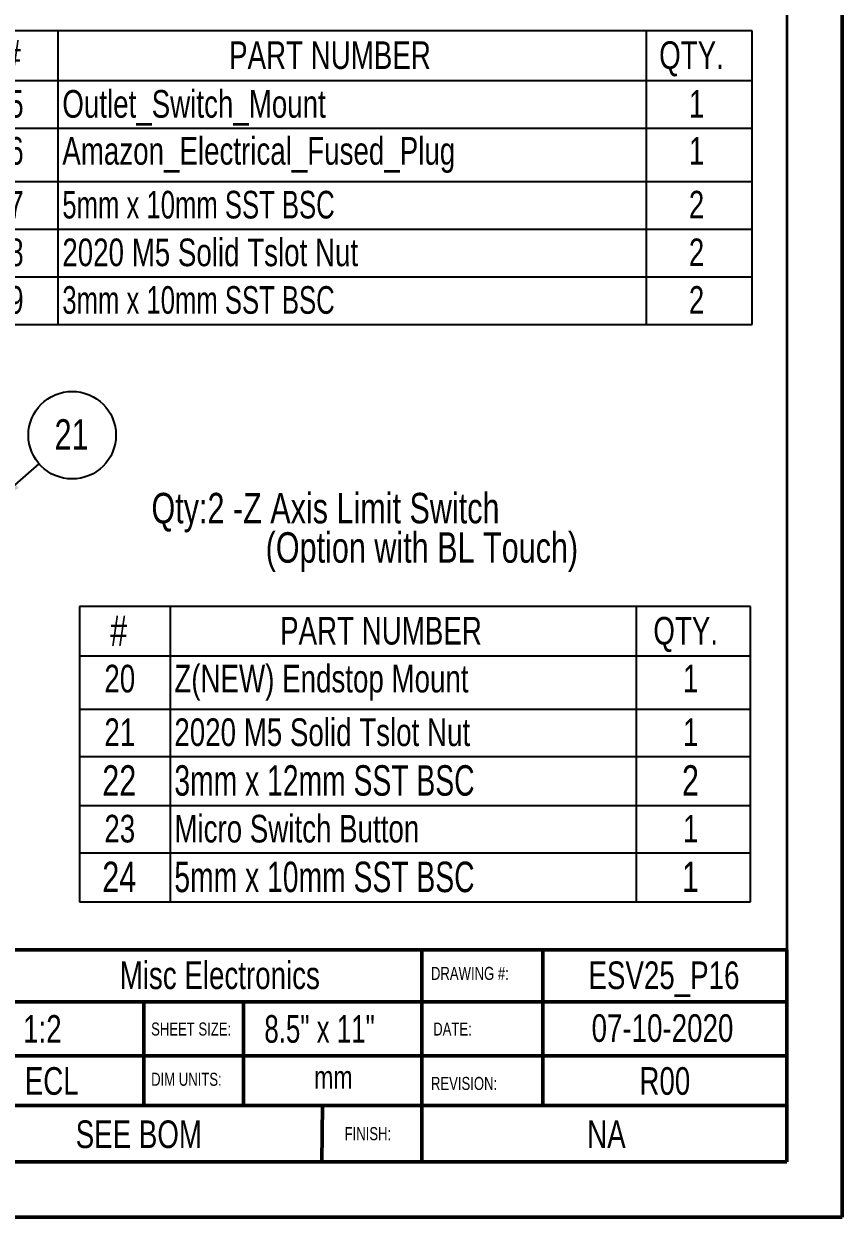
# Model space of a CAD drawing. Header units: millimetres. Extents: x 0 to 279, y 0 to 216.
# Drawn here: x 185.4 to 279.4, y 0 to 137.1 of the extents above; entities that cross this region are included whole.
import ezdxf

# ---------------------------------------------------------------- set-up
doc = ezdxf.new("R2010")
doc.units = ezdxf.units.MM
for name, color, linetype in [('PAGE_BORDER', 7, 'Continuous'), ('TITLE_BLOCK_BORDER', 7, 'Continuous'), ('TITLE_BLOCK_TEXT', 8, 'Continuous')]:
    doc.layers.add(name, color=color, linetype=linetype)
doc.styles.add('SLDTEXTSTYLE0', font='TXT', dxfattribs={"width": 0.75})
doc.styles.add('SLDTEXTSTYLE1', font='TXT', dxfattribs={"width": 0.7})
doc.styles.add('SLDTEXTSTYLE2', font='TXT', dxfattribs={"width": 0.694444})
doc.dimstyles.new('SLDDIMSTYLE0', dxfattribs={"dimtxt": 0.18, "dimasz": 3.302, "dimexe": 0, "dimexo": 0.0625, "dimgap": 0, "dimtad": 0, "dimtih": 1, "dimtoh": 1, "dimdec": 0, "dimrnd": 1e-09, "dimzin": 0, "dimdsep": 46, "dimtxsty": 'Standard', "dimsah": 1, "dimcen": 0.09, "dimadec": 0, "dimazin": 0, "dimtfac": 3.302, "dimtdec": 0, "dimtofl": 0, "dimtmove": 0, "dimatfit": 3, "dimfxl": 1, "dimfrac": 2, "dimtolj": 1, "dimtzin": 0, "dimarcsym": 0})

# ---------------------------------------------------------------- blocks, each defined once
blk = doc.blocks.new('SW_NOTE_140')
at = {"layer": 'TITLE_BLOCK_BORDER', "color": 0, "char_height": 3.5, "attachment_point": 1, "style": 'SLDTEXTSTYLE0'}
for s, insert in [('Qty:2 -Z Axis Limit Switch', (0, 4.51)), ('(Option with BL Touch)', (13.12, -0.01))]:
    blk.add_mtext(s, dxfattribs=dict(at, insert=insert))
blk = doc.blocks.new('SW_TABLEANNOTATION_21')
at = {"layer": 'TITLE_BLOCK_BORDER', "color": 0}
for p, q in [((0, 0), (0, -33.73)), ((88.82, 0), (0, 0)), ((9.08, 0), (9.08, -5.72)), ((76.65, 0), (76.65, -5.72)), ((88.82, -33.73), (88.82, 0)), ((0, -5.72), (88.82, -5.72)), ((9.08, -5.72), (9.08, -33.73)), ((76.65, -5.72), (76.65, -33.73)), ((0, -11.19), (88.82, -11.19)), ((0, -17.3), (88.82, -17.3)), ((0, -22.78), (88.82, -22.78)), ((0, -28.25), (88.82, -28.25)), ((0, -33.73), (88.82, -33.73))]:
    blk.add_line(p, q, dxfattribs=at)
at = {"layer": 'TITLE_BLOCK_BORDER', "color": 0, "attachment_point": 1}
for s, insert, char_height, style in [('#', (2.86, -1.05), 3.5, 'SLDTEXTSTYLE0'), ('PART NUMBER', (28.74, -1.21), 3.175, 'SLDTEXTSTYLE0'), ('QTY.', (78.15, -1.21), 3.175, 'SLDTEXTSTYLE0'), ('5', (3.37, -6.81), 3.17, 'SLDTEXTSTYLE0'), ('Outlet_Switch_Mount', (9.58, -6.81), 3.175, 'SLDTEXTSTYLE0'), ('1', (81.56, -6.81), 3.17, 'SLDTEXTSTYLE0'), ('6', (3.37, -12.21), 3.17, 'SLDTEXTSTYLE0'), ('Amazon_Electrical_Fused_Plug', (9.58, -12.21), 3.175, 'SLDTEXTSTYLE0'), ('1', (81.56, -12.21), 3.17, 'SLDTEXTSTYLE0'), ('7', (3.37, -18.39), 3.17, 'SLDTEXTSTYLE0'), ('5mm x 10mm SST BSC', (9.58, -18.39), 3.175, 'SLDTEXTSTYLE2'), ('2', (81.56, -18.39), 3.17, 'SLDTEXTSTYLE0'), ('8', (3.37, -23.87), 3.17, 'SLDTEXTSTYLE0'), ('2020 M5 Solid Tslot Nut', (9.58, -23.87), 3.175, 'SLDTEXTSTYLE0'), ('2', (81.56, -23.87), 3.17, 'SLDTEXTSTYLE0'), ('9', (3.37, -29.34), 3.17, 'SLDTEXTSTYLE0'), ('3mm x 10mm SST BSC', (9.58, -29.34), 3.175, 'SLDTEXTSTYLE2'), ('2', (81.56, -29.34), 3.17, 'SLDTEXTSTYLE0')]:
    blk.add_mtext(s, dxfattribs=dict(at, insert=insert, char_height=char_height, style=style))
blk = doc.blocks.new('SW_TABLEANNOTATION_24')
at = {"layer": 'TITLE_BLOCK_BORDER', "color": 0}
for p, q in [((0, 0), (0, -33.94)), ((77.07, 0), (0, 0)), ((10.39, 0), (10.39, -5.68)), ((63.94, 0), (63.94, -5.68)), ((77.07, -33.94), (77.07, 0)), ((0, -5.68), (77.07, -5.68)), ((10.39, -5.68), (10.39, -33.94)), ((63.94, -5.68), (63.94, -33.94)), ((0, -11.78), (77.07, -11.78)), ((0, -17.21), (77.07, -17.21)), ((0, -22.86), (77.07, -22.86)), ((0, -28.29), (77.07, -28.29)), ((0, -33.94), (77.07, -33.94))]:
    blk.add_line(p, q, dxfattribs=at)
at = {"layer": 'TITLE_BLOCK_BORDER', "color": 0, "attachment_point": 1}
for s, insert, char_height, style in [('#', (3.52, -1.03), 3.5, 'SLDTEXTSTYLE0'), ('PART NUMBER', (23.04, -1.19), 3.175, 'SLDTEXTSTYLE0'), ('QTY.', (65.92, -1.19), 3.175, 'SLDTEXTSTYLE0'), ('20', (2.85, -6.69), 3.175, 'SLDTEXTSTYLE0'), ('Z(NEW) Endstop Mount', (10.89, -6.69), 3.175, 'SLDTEXTSTYLE0'), ('1', (69.33, -6.69), 3.17, 'SLDTEXTSTYLE0'), ('21', (2.85, -12.85), 3.175, 'SLDTEXTSTYLE0'), ('2020 M5 Solid Tslot Nut', (10.89, -12.85), 3.175, 'SLDTEXTSTYLE0'), ('1', (69.33, -12.85), 3.17, 'SLDTEXTSTYLE0'), ('22', (2.61, -18.23), 3.5, 'SLDTEXTSTYLE0'), ('3mm x 12mm SST BSC', (10.89, -18.23), 3.5, 'SLDTEXTSTYLE2'), ('2', (69.21, -18.23), 3.5, 'SLDTEXTSTYLE0'), ('23', (2.85, -23.93), 3.175, 'SLDTEXTSTYLE0'), ('Micro Switch Button', (10.89, -23.93), 3.175, 'SLDTEXTSTYLE0'), ('1', (69.33, -23.93), 3.17, 'SLDTEXTSTYLE0'), ('24', (2.61, -29.31), 3.5, 'SLDTEXTSTYLE0'), ('5mm x 10mm SST BSC', (10.89, -29.31), 3.5, 'SLDTEXTSTYLE2'), ('1', (69.21, -29.31), 3.5, 'SLDTEXTSTYLE0')]:
    blk.add_mtext(s, dxfattribs=dict(at, insert=insert, char_height=char_height, style=style))
blk = doc.blocks.new('SW_NOTE_160')
at = {"layer": 'TITLE_BLOCK_BORDER', "color": 0}
blk.add_circle((3.79, 3.3), 5.03, dxfattribs=at)
at = {"layer": 'TITLE_BLOCK_BORDER', "color": 0, "insert": (3.72, 5.13), "char_height": 3.5, "attachment_point": 2, "style": 'SLDTEXTSTYLE0'}
blk.add_mtext('21', dxfattribs=at)

msp = doc.modelspace()

# ---------------------------------------------------------------- linework, layer by layer
at = {"color": 7, "linetype": 'Continuous', "lineweight": 50}
for p, q in [((279.4, 0), (279.4, 215.9)), ((0, 0), (279.4, 0))]:
    msp.add_line(p, q, dxfattribs=at)
at = {"layer": 'PAGE_BORDER', "lineweight": 35}
for p in [(273.05, 209.55), (6.35, 6.35)]:
    msp.add_line(p, (273.05, 6.35), dxfattribs=at)
at = {"layer": 'TITLE_BLOCK_BORDER', "lineweight": 50}
for p, q in [((273.05, 30.71), (166.18, 30.71)), ((231.13, 30.71), (231.13, 6.35)), ((245.03, 30.71), (245.03, 12.84)), ((273.05, 30.71), (273.05, 6.35)), ((273.05, 24.73), (166.18, 24.73)), ((199.16, 24.73), (199.16, 12.84)), ((210.64, 24.73), (210.64, 12.84)), ((273.05, 18.52), (166.18, 18.52)), ((166.36, 12.84), (273.05, 12.84)), ((219.7, 12.84), (219.61, 6.35)), ((166.18, 6.35), (273.05, 6.35))]:
    msp.add_line(p, q, dxfattribs=at)

# ---------------------------------------------------------------- block references
at = {"layer": 'TITLE_BLOCK_BORDER'}
for name, p in [('SW_TABLEANNOTATION_21', (180.23, 136.3)), ('SW_NOTE_160', (187.15, 86.54)), ('SW_NOTE_140', (200.05, 78.7)), ('SW_TABLEANNOTATION_24', (191.79, 70.15))]:
    msp.add_blockref(name, p, dxfattribs=at)

# ---------------------------------------------------------------- texts
at = {"layer": 'TITLE_BLOCK_BORDER', "attachment_point": 2, "style": 'SLDTEXTSTYLE0'}
for s, insert, char_height in [('Misc Electronics', (207.9, 29.38), 3.175), ('ESV25_P16', (258.93, 29.38), 3.175), ('07-10-2020', (258.76, 23.31), 3.175), ('ECL', (188.59, 17.23), 3.175), ('mm', (220.95, 17.39), 2.646), ('R00', (259.03, 17.23), 3.175), ('SEE BOM', (198.6, 11.11), 3.175), ('NA', (252.32, 11.11), 3.175)]:
    msp.add_mtext(s, dxfattribs=dict(at, insert=insert, char_height=char_height))
at = {"layer": 'TITLE_BLOCK_TEXT', "attachment_point": 1}
for s, insert, char_height, style in [('DRAWING #:', (232.16, 28.75), 1.5, 'SLDTEXTSTYLE0'), ('1:2', (185.3, 23.21), 3.175, 'SLDTEXTSTYLE0'), ('SHEET SIZE:', (200.01, 22.36), 1.5, 'SLDTEXTSTYLE0'), ('8.5" x 11"', (213.02, 23.21), 3.175, 'SLDTEXTSTYLE1'), ('DATE:', (232.42, 22.36), 1.5, 'SLDTEXTSTYLE0'), ('DIM UNITS:', (200.01, 16.59), 1.5, 'SLDTEXTSTYLE0'), ('REVISION:', (232.16, 16.11), 1.5, 'SLDTEXTSTYLE0'), ('FINISH:', (222.24, 10.34), 1.5, 'SLDTEXTSTYLE0')]:
    msp.add_mtext(s, dxfattribs=dict(at, insert=insert, char_height=char_height, style=style))

# ---------------------------------------------------------------- leaders
at = {"layer": 'TITLE_BLOCK_BORDER'}
msp.add_leader([(181.96, 82.01), (187.15, 86.54)], dimstyle='SLDDIMSTYLE0', dxfattribs=at)

doc.saveas('drawing.dxf')
